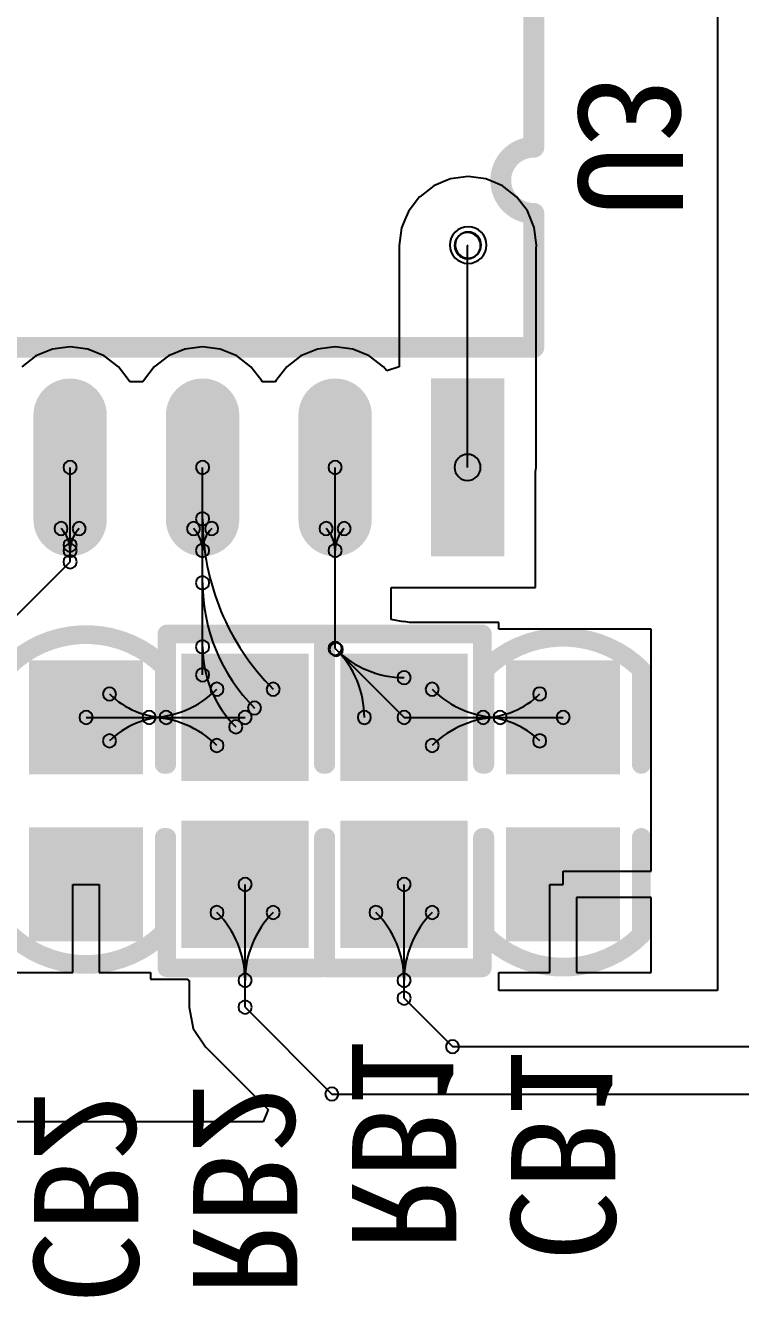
# Model space of a CAD drawing. Header units: inches. Extents: x 32166 to 66782, y 2386 to 7162.
# Drawn here: x 32696.3 to 32727.1, y 2924.6 to 2979.4 of the extents above; entities that cross this region are included whole.
import ezdxf

# ---------------------------------------------------------------- set-up
doc = ezdxf.new("R2010")
doc.units = ezdxf.units.IN
doc.header["$LTSCALE"] = 0.64311
doc.header["$MEASUREMENT"] = 0
for name, color, linetype in [('BOTTOMLAYER', 5, 'CONTINUOUS'), ('BOTTOMOVERLAY', 54, 'CONTINUOUS'), ('BOTTOMPASTE', 16, 'CONTINUOUS'), ('BOTTOMSOLDER', 6, 'CONTINUOUS'), ('MULTILAYER', 9, 'CONTINUOUS')]:
    doc.layers.add(name, color=color, linetype=linetype)
doc.styles.get("Standard").update_dxf_attribs({"font": 'txt', "width": 0.8})

msp = doc.modelspace()

# ---------------------------------------------------------------- linework, layer by layer
at = {"layer": 'BOTTOMLAYER'}
for p, q in [((32726.148, 3027.719), (32726.148, 2954.189)), ((32714.421, 2972.703), (32713.918, 2972.494)), ((32714.629, 2972.789), (32714.421, 2972.703)), ((32715.393, 2972.89), (32714.629, 2972.789)), ((32716.156, 2972.789), (32715.393, 2972.89)), ((32716.573, 2972.616), (32716.156, 2972.789)), ((32713.918, 2972.494), (32713.307, 2972.025)), ((32716.868, 2972.494), (32716.573, 2972.616)), ((32717.479, 2972.025), (32716.868, 2972.494)), ((32713.284, 2972.003), (32712.815, 2971.392)), ((32713.307, 2972.025), (32713.284, 2972.003)), ((32717.948, 2971.414), (32717.479, 2972.025)), ((32712.706, 2971.129), (32712.521, 2970.68)), ((32712.815, 2971.392), (32712.706, 2971.129)), ((32718.07, 2971.12), (32717.948, 2971.414)), ((32718.242, 2970.703), (32718.07, 2971.12)), ((32712.521, 2970.68), (32712.42, 2969.917)), ((32718.343, 2969.939), (32718.242, 2970.703)), ((32715.37, 2969.917), (32715.393, 2969.939)), ((32718.321, 2969.769), (32718.343, 2969.939)), ((32712.42, 2969.917), (32712.42, 2964.695)), ((32715.37, 2960.354), (32715.37, 2969.917)), ((32718.321, 2960.354), (32718.321, 2969.769)), ((32698.225, 2965.555), (32697.462, 2965.454)), ((32698.989, 2965.454), (32698.225, 2965.555)), ((32703.94, 2965.555), (32703.177, 2965.454)), ((32704.704, 2965.454), (32703.94, 2965.555)), ((32709.655, 2965.555), (32708.892, 2965.454)), ((32710.419, 2965.454), (32709.655, 2965.555)), ((32696.75, 2965.159), (32696.139, 2964.69)), ((32697.462, 2965.454), (32696.75, 2965.159)), ((32699.7, 2965.159), (32698.989, 2965.454)), ((32700.311, 2964.69), (32699.7, 2965.159)), ((32702.465, 2965.159), (32701.854, 2964.69)), ((32703.177, 2965.454), (32702.465, 2965.159)), ((32705.415, 2965.159), (32704.704, 2965.454)), ((32706.026, 2964.69), (32705.415, 2965.159)), ((32708.18, 2965.159), (32707.569, 2964.69)), ((32708.892, 2965.454), (32708.18, 2965.159)), ((32711.13, 2965.159), (32710.419, 2965.454)), ((32711.741, 2964.69), (32711.13, 2965.159)), ((32700.78, 2964.079), (32700.311, 2964.69)), ((32701.854, 2964.69), (32701.385, 2964.079)), ((32706.495, 2964.079), (32706.026, 2964.69)), ((32707.569, 2964.69), (32707.1, 2964.079)), ((32711.879, 2964.511), (32711.741, 2964.69)), ((32712.42, 2964.695), (32711.879, 2964.511)), ((32700.797, 2964.039), (32700.78, 2964.079)), ((32701.369, 2964.039), (32700.797, 2964.039)), ((32701.385, 2964.079), (32701.369, 2964.039)), ((32706.512, 2964.039), (32706.495, 2964.079)), ((32707.084, 2964.039), (32706.512, 2964.039)), ((32707.1, 2964.079), (32707.084, 2964.039)), ((32698.225, 2957.002), (32698.225, 2960.354)), ((32698.225, 2956.282), (32698.225, 2960.354)), ((32703.94, 2951.406), (32703.94, 2960.354)), ((32709.655, 2952.549), (32709.655, 2960.354)), ((32718.295, 2960.163), (32718.321, 2960.354)), ((32718.295, 2955.179), (32718.295, 2960.163)), ((32692.057, 2950.113), (32698.225, 2956.282)), ((32712.073, 2953.794), (32712.073, 2955.179)), ((32712.073, 2955.179), (32712.445, 2955.179)), ((32712.445, 2955.179), (32712.445, 2955.179)), ((32712.445, 2955.179), (32718.295, 2955.179)), ((32726.148, 2954.189), (32726.148, 2937.797)), ((32712.608, 2953.688), (32712.073, 2953.794)), ((32712.631, 2953.706), (32712.608, 2953.688)), ((32712.864, 2953.66), (32712.631, 2953.706)), ((32712.631, 2953.706), (32712.631, 2953.706)), ((32716.717, 2953.66), (32712.864, 2953.66)), ((32716.717, 2953.374), (32716.717, 2953.66)), ((32723.289, 2953.374), (32716.717, 2953.374)), ((32723.289, 2945.774), (32723.289, 2953.374)), ((32709.655, 2952.549), (32712.631, 2949.574)), ((32698.915, 2949.574), (32705.773, 2949.574)), ((32712.631, 2949.574), (32719.489, 2949.574)), ((32723.289, 2942.945), (32723.289, 2945.774)), ((32719.487, 2942.375), (32719.487, 2942.945)), ((32719.487, 2942.945), (32723.289, 2942.945)), ((32698.343, 2938.574), (32698.343, 2942.375)), ((32698.343, 2942.375), (32699.486, 2942.375)), ((32699.486, 2942.375), (32699.486, 2938.574)), ((32705.773, 2937.08), (32705.773, 2942.374)), ((32712.631, 2937.467), (32712.631, 2942.374)), ((32718.917, 2938.574), (32718.917, 2942.375)), ((32718.917, 2942.375), (32719.487, 2942.375)), ((32723.289, 2941.802), (32720.06, 2941.802)), ((32720.06, 2941.802), (32720.06, 2938.574)), ((32723.289, 2938.574), (32723.289, 2941.802)), ((32692.628, 2938.574), (32698.343, 2938.574)), ((32699.486, 2938.574), (32701.687, 2938.574)), ((32701.687, 2938.574), (32701.687, 2938.288)), ((32701.687, 2938.288), (32703.298, 2938.288)), ((32703.298, 2938.288), (32703.345, 2938.235)), ((32703.345, 2938.235), (32703.345, 2938.235)), ((32703.345, 2938.235), (32703.355, 2938.235)), ((32703.355, 2938.235), (32703.355, 2937.08)), ((32716.717, 2938.288), (32716.717, 2938.574)), ((32716.717, 2938.574), (32718.917, 2938.574)), ((32716.717, 2937.797), (32716.717, 2938.288)), ((32716.717, 2938.288), (32716.717, 2938.288)), ((32720.06, 2938.574), (32723.289, 2938.574)), ((32726.148, 2937.797), (32716.717, 2937.797)), ((32703.355, 2937.08), (32703.539, 2936.154)), ((32705.773, 2937.08), (32709.516, 2933.336)), ((32712.631, 2937.467), (32714.718, 2935.379)), ((32703.539, 2936.154), (32704.063, 2935.37)), ((32704.063, 2935.37), (32706.765, 2932.667)), ((32714.718, 2935.379), (32732.178, 2935.379)), ((32709.516, 2933.336), (32733.024, 2933.336)), ((32706.765, 2932.667), (32706.547, 2932.139)), ((32706.547, 2932.139), (32668.677, 2932.139))]:
    msp.add_line(p, q, dxfattribs=at)
at = {"layer": 'BOTTOMLAYER', "const_width": 2.25}
for points in [[(32698.225, 2962.604), (32698.225, 2958.104)], [(32703.94, 2962.604), (32703.94, 2958.104)], [(32709.655, 2962.604), (32709.655, 2958.104)]]:
    msp.add_lwpolyline(points, dxfattribs=at)
at = {"layer": 'BOTTOMLAYER', "const_width": 1.125}
for points in [[(32698.225, 2962.042, 1), (32698.225, 2963.167, 1)], [(32703.94, 2962.042, 1), (32703.94, 2963.167, 1)], [(32709.655, 2962.042, 1), (32709.655, 2963.167, 1)], [(32698.225, 2957.542, 1), (32698.225, 2958.667, 1)], [(32703.94, 2957.542, 1), (32703.94, 2958.667, 1)], [(32709.655, 2957.542, 1), (32709.655, 2958.667, 1)]]:
    msp.add_lwpolyline(points, format="xyb", close=True, dxfattribs=at)
at = {"layer": 'BOTTOMLAYER'}
for centre, radius, start, end in [((32715.37, 2969.917), 0.562, 0, 180), ((32715.37, 2969.917), 0.562, 0, 180), ((32715.393, 2969.939), 0.562, 0, 180), ((32715.393, 2969.939), 0.562, 0, 180), ((32715.393, 2969.939), 0.562, 180, 0), ((32715.393, 2969.939), 0.562, 180, 0), ((32715.37, 2969.917), 0.562, 180, 0), ((32715.37, 2969.917), 0.562, 180, 0), ((32698.225, 2960.354), 0.286, 0, 180), ((32698.225, 2960.354), 0.286, 0, 180), ((32703.94, 2960.354), 0.286, 0, 180), ((32709.655, 2960.354), 0.286, 0, 180), ((32715.37, 2960.354), 0.562, 0, 180), ((32698.225, 2960.354), 0.286, 180, 0), ((32698.225, 2960.354), 0.286, 180, 0), ((32703.94, 2960.354), 0.286, 180, 0), ((32709.655, 2960.354), 0.286, 180, 0), ((32715.37, 2960.354), 0.562, 180, 0), ((32703.94, 2958.137), 0.286, 0, 180), ((32703.94, 2958.137), 0.286, 0, 180), ((32703.94, 2958.137), 0.286, 0, 180), ((32697.834, 2957.713), 0.286, 0, 180), ((32697.834, 2957.713), 0.286, 0, 180), ((32697.834, 2957.713), 0.286, 0, 180), ((32698.617, 2957.713), 0.286, 0, 180), ((32698.617, 2957.713), 0.286, 0, 180), ((32698.617, 2957.713), 0.286, 0, 180), ((32703.549, 2957.713), 0.286, 0, 180), ((32703.549, 2957.713), 0.286, 0, 180), ((32703.549, 2957.713), 0.286, 0, 180), ((32703.94, 2958.137), 0.286, 180, 0), ((32703.94, 2958.137), 0.286, 180, 0), ((32703.94, 2958.137), 0.286, 180, 0), ((32714.335, 2958.137), 10.395, 180, 225), ((32714.335, 2958.137), 10.395, 180, 225), ((32714.335, 2958.137), 10.395, 180, 225), ((32704.332, 2957.713), 0.286, 0, 180), ((32704.332, 2957.713), 0.286, 0, 180), ((32704.332, 2957.713), 0.286, 0, 180), ((32709.264, 2957.713), 0.286, 0, 180), ((32709.264, 2957.713), 0.286, 0, 180), ((32709.264, 2957.713), 0.286, 0, 180), ((32710.047, 2957.713), 0.286, 0, 180), ((32710.047, 2957.713), 0.286, 0, 180), ((32710.047, 2957.713), 0.286, 0, 180), ((32697.834, 2957.713), 0.286, 180, 0), ((32697.834, 2957.713), 0.286, 180, 0), ((32697.834, 2957.713), 0.286, 180, 0), ((32696.889, 2956.768), 1.336, 0.0004, 45.0004), ((32696.889, 2956.768), 1.336, 0.0004, 45.0004), ((32696.889, 2956.768), 1.336, 0.0004, 45.0004), ((32699.562, 2956.768), 1.336, 134.9996, 179.9996), ((32699.562, 2956.768), 1.336, 134.9996, 179.9996), ((32699.562, 2956.768), 1.336, 134.9996, 179.9996), ((32698.617, 2957.713), 0.286, 180, 0), ((32698.617, 2957.713), 0.286, 180, 0), ((32698.617, 2957.713), 0.286, 180, 0), ((32703.549, 2957.713), 0.286, 180, 0), ((32703.549, 2957.713), 0.286, 180, 0), ((32703.549, 2957.713), 0.286, 180, 0), ((32702.604, 2956.768), 1.336, 0.0004, 45.0004), ((32702.604, 2956.768), 1.336, 0.0004, 45.0004), ((32702.604, 2956.768), 1.336, 0.0004, 45.0004), ((32705.277, 2956.768), 1.336, 134.9996, 179.9996), ((32705.277, 2956.768), 1.336, 134.9996, 179.9996), ((32705.277, 2956.768), 1.336, 134.9996, 179.9996), ((32704.332, 2957.713), 0.286, 180, 0), ((32704.332, 2957.713), 0.286, 180, 0), ((32704.332, 2957.713), 0.286, 180, 0), ((32709.264, 2957.713), 0.286, 180, 0), ((32709.264, 2957.713), 0.286, 180, 0), ((32709.264, 2957.713), 0.286, 180, 0), ((32708.319, 2956.768), 1.336, 0.0004, 45.0004), ((32708.319, 2956.768), 1.336, 0.0004, 45.0004), ((32708.319, 2956.768), 1.336, 0.0004, 45.0004), ((32710.992, 2956.768), 1.336, 134.9996, 179.9996), ((32710.992, 2956.768), 1.336, 134.9996, 179.9996), ((32710.992, 2956.768), 1.336, 134.9996, 179.9996), ((32710.047, 2957.713), 0.286, 180, 0), ((32710.047, 2957.713), 0.286, 180, 0), ((32710.047, 2957.713), 0.286, 180, 0), ((32698.225, 2957.002), 0.286, 0, 180), ((32698.225, 2956.768), 0.286, 0, 180), ((32698.225, 2956.768), 0.286, 0, 180), ((32698.225, 2956.768), 0.286, 0, 180), ((32698.225, 2956.768), 0.286, 0, 180), ((32698.225, 2956.768), 0.286, 0, 180), ((32698.225, 2956.768), 0.286, 0, 180), ((32698.225, 2957.002), 0.286, 180, 0), ((32698.225, 2956.768), 0.286, 180, 0), ((32698.225, 2956.768), 0.286, 180, 0), ((32698.225, 2956.768), 0.286, 180, 0), ((32698.225, 2956.768), 0.286, 180, 0), ((32698.225, 2956.768), 0.286, 180, 0), ((32698.225, 2956.768), 0.286, 180, 0), ((32703.94, 2956.768), 0.286, 0, 180), ((32703.94, 2956.768), 0.286, 0, 180), ((32703.94, 2956.768), 0.286, 0, 180), ((32703.94, 2956.768), 0.286, 0, 180), ((32703.94, 2956.768), 0.286, 0, 180), ((32703.94, 2956.768), 0.286, 0, 180), ((32703.94, 2956.768), 0.286, 180, 0), ((32703.94, 2956.768), 0.286, 180, 0), ((32703.94, 2956.768), 0.286, 180, 0), ((32703.94, 2956.768), 0.286, 180, 0), ((32703.94, 2956.768), 0.286, 180, 0), ((32703.94, 2956.768), 0.286, 180, 0), ((32709.655, 2956.768), 0.286, 0, 180), ((32709.655, 2956.768), 0.286, 0, 180), ((32709.655, 2956.768), 0.286, 0, 180), ((32709.655, 2956.768), 0.286, 0, 180), ((32709.655, 2956.768), 0.286, 0, 180), ((32709.655, 2956.768), 0.286, 0, 180), ((32709.655, 2956.768), 0.286, 180, 0), ((32709.655, 2956.768), 0.286, 180, 0), ((32709.655, 2956.768), 0.286, 180, 0), ((32709.655, 2956.768), 0.286, 180, 0), ((32709.655, 2956.768), 0.286, 180, 0), ((32709.655, 2956.768), 0.286, 180, 0), ((32698.225, 2956.282), 0.286, 0, 180), ((32698.225, 2956.282), 0.286, 0, 180), ((32698.225, 2956.282), 0.286, 180, 0), ((32698.225, 2956.282), 0.286, 180, 0), ((32703.94, 2955.377), 0.286, 0, 180), ((32703.94, 2955.377), 0.286, 0, 180), ((32703.94, 2955.377), 0.286, 0, 180), ((32703.94, 2955.377), 0.286, 180, 0), ((32703.94, 2955.377), 0.286, 180, 0), ((32703.94, 2955.377), 0.286, 180, 0), ((32711.576, 2955.377), 7.635, 180, 225), ((32711.576, 2955.377), 7.635, 180, 225), ((32711.576, 2955.377), 7.635, 180, 225), ((32703.94, 2952.618), 0.286, 0, 180), ((32703.94, 2952.618), 0.286, 0, 180), ((32703.94, 2952.618), 0.286, 0, 180), ((32703.94, 2952.618), 0.286, 180, 0), ((32703.94, 2952.618), 0.286, 180, 0), ((32703.94, 2952.618), 0.286, 180, 0), ((32708.816, 2952.618), 4.876, 180.0001, 225.0001), ((32708.816, 2952.618), 4.876, 180.0001, 225.0001), ((32708.816, 2952.618), 4.876, 180.0001, 225.0001), ((32709.655, 2952.549), 0.286, 0, 180), ((32709.655, 2952.549), 0.286, 0, 180), ((32709.655, 2952.549), 0.286, 180, 0), ((32709.655, 2952.549), 0.286, 180, 0), ((32709.704, 2952.501), 0.286, 0, 180), ((32709.704, 2952.501), 0.286, 0, 180), ((32709.704, 2952.501), 0.286, 0, 180), ((32709.704, 2952.501), 0.286, 0, 180), ((32709.704, 2952.501), 0.286, 0, 180), ((32709.704, 2952.501), 0.286, 0, 180), ((32709.704, 2952.501), 0.286, 180, 0), ((32709.704, 2952.501), 0.286, 180, 0), ((32709.704, 2952.501), 0.286, 180, 0), ((32709.704, 2952.501), 0.286, 180, 0), ((32709.704, 2952.501), 0.286, 180, 0), ((32709.704, 2952.501), 0.286, 180, 0), ((32706.777, 2949.574), 4.139, 360, 45), ((32712.631, 2955.428), 4.139, 225, 270), ((32712.631, 2955.428), 4.139, 225, 270), ((32706.777, 2949.574), 4.139, 360, 45), ((32712.631, 2955.428), 4.139, 225, 270), ((32706.777, 2949.574), 4.139, 360, 45), ((32703.94, 2951.406), 0.286, 0, 180), ((32703.94, 2951.406), 0.286, 180, 0), ((32712.631, 2951.288), 0.286, 0, 180), ((32712.631, 2951.288), 0.286, 0, 180), ((32712.631, 2951.288), 0.286, 0, 180), ((32712.631, 2951.288), 0.286, 180, 0), ((32712.631, 2951.288), 0.286, 180, 0), ((32712.631, 2951.288), 0.286, 180, 0), ((32699.925, 2950.584), 0.286, 0, 180), ((32699.925, 2950.584), 0.286, 0, 180), ((32699.925, 2950.584), 0.286, 0, 180), ((32701.633, 2953.713), 4.139, 270, 315), ((32701.633, 2953.713), 4.139, 270, 315), ((32701.633, 2953.713), 4.139, 270, 315), ((32704.56, 2950.786), 0.286, 0, 180), ((32704.56, 2950.786), 0.286, 0, 180), ((32704.56, 2950.786), 0.286, 0, 180), ((32704.56, 2950.786), 0.286, 180, 0), ((32704.56, 2950.786), 0.286, 180, 0), ((32704.56, 2950.786), 0.286, 180, 0), ((32706.985, 2950.786), 0.286, 0, 180), ((32706.985, 2950.786), 0.286, 0, 180), ((32706.985, 2950.786), 0.286, 0, 180), ((32706.985, 2950.786), 0.286, 180, 0), ((32706.985, 2950.786), 0.286, 180, 0), ((32706.985, 2950.786), 0.286, 180, 0), ((32713.843, 2950.786), 0.286, 0, 180), ((32713.843, 2950.786), 0.286, 0, 180), ((32713.843, 2950.786), 0.286, 0, 180), ((32713.843, 2950.786), 0.286, 180, 0), ((32713.843, 2950.786), 0.286, 180, 0), ((32713.843, 2950.786), 0.286, 180, 0), ((32716.77, 2953.713), 4.139, 225, 270), ((32716.77, 2953.713), 4.139, 225, 270), ((32716.77, 2953.713), 4.139, 225, 270), ((32718.478, 2950.584), 0.286, 0, 180), ((32718.478, 2950.584), 0.286, 0, 180), ((32718.478, 2950.584), 0.286, 0, 180), ((32699.925, 2950.584), 0.286, 180, 0), ((32699.925, 2950.584), 0.286, 180, 0), ((32699.925, 2950.584), 0.286, 180, 0), ((32702.364, 2953.023), 3.449, 225.0001, 270.0001), ((32702.364, 2953.023), 3.449, 225.0001, 270.0001), ((32702.364, 2953.023), 3.449, 225.0001, 270.0001), ((32706.177, 2949.978), 0.286, 0, 180), ((32706.177, 2949.978), 0.286, 0, 180), ((32706.177, 2949.978), 0.286, 0, 180), ((32716.039, 2953.023), 3.449, 269.9999, 314.9999), ((32716.039, 2953.023), 3.449, 269.9999, 314.9999), ((32716.039, 2953.023), 3.449, 269.9999, 314.9999), ((32718.478, 2950.584), 0.286, 180, 0), ((32718.478, 2950.584), 0.286, 180, 0), ((32718.478, 2950.584), 0.286, 180, 0), ((32698.915, 2949.574), 0.286, 0, 180), ((32701.633, 2949.574), 0.286, 0, 180), ((32701.633, 2949.574), 0.286, 0, 180), ((32701.633, 2949.574), 0.286, 0, 180), ((32701.633, 2949.574), 0.286, 0, 180), ((32701.633, 2949.574), 0.286, 0, 180), ((32701.633, 2949.574), 0.286, 0, 180), ((32702.364, 2949.574), 0.286, 0, 180), ((32702.364, 2949.574), 0.286, 0, 180), ((32702.364, 2949.574), 0.286, 0, 180), ((32702.364, 2949.574), 0.286, 0, 180), ((32702.364, 2949.574), 0.286, 0, 180), ((32702.364, 2949.574), 0.286, 0, 180), ((32705.773, 2949.574), 0.286, 0, 180), ((32706.177, 2949.978), 0.286, 180, 0), ((32706.177, 2949.978), 0.286, 180, 0), ((32706.177, 2949.978), 0.286, 180, 0), ((32710.916, 2949.574), 0.286, 0, 180), ((32710.916, 2949.574), 0.286, 0, 180), ((32710.916, 2949.574), 0.286, 0, 180), ((32712.631, 2949.574), 0.286, 0, 180), ((32712.631, 2949.574), 0.286, 0, 180), ((32716.039, 2949.574), 0.286, 0, 180), ((32716.039, 2949.574), 0.286, 0, 180), ((32716.039, 2949.574), 0.286, 0, 180), ((32716.039, 2949.574), 0.286, 0, 180), ((32716.039, 2949.574), 0.286, 0, 180), ((32716.039, 2949.574), 0.286, 0, 180), ((32716.77, 2949.574), 0.286, 0, 180), ((32716.77, 2949.574), 0.286, 0, 180), ((32716.77, 2949.574), 0.286, 0, 180), ((32716.77, 2949.574), 0.286, 0, 180), ((32716.77, 2949.574), 0.286, 0, 180), ((32716.77, 2949.574), 0.286, 0, 180), ((32719.489, 2949.574), 0.286, 0, 180), ((32698.915, 2949.574), 0.286, 180, 0), ((32702.364, 2946.125), 3.449, 89.9999, 134.9999), ((32702.364, 2946.125), 3.449, 89.9999, 134.9999), ((32702.364, 2946.125), 3.449, 89.9999, 134.9999), ((32701.633, 2949.574), 0.286, 180, 0), ((32701.633, 2949.574), 0.286, 180, 0), ((32701.633, 2949.574), 0.286, 180, 0), ((32701.633, 2949.574), 0.286, 180, 0), ((32701.633, 2949.574), 0.286, 180, 0), ((32701.633, 2949.574), 0.286, 180, 0), ((32701.633, 2945.435), 4.139, 45, 90), ((32701.633, 2945.435), 4.139, 45, 90), ((32701.633, 2945.435), 4.139, 45, 90), ((32702.364, 2949.574), 0.286, 180, 0), ((32702.364, 2949.574), 0.286, 180, 0), ((32702.364, 2949.574), 0.286, 180, 0), ((32702.364, 2949.574), 0.286, 180, 0), ((32702.364, 2949.574), 0.286, 180, 0), ((32702.364, 2949.574), 0.286, 180, 0), ((32705.368, 2949.17), 0.286, 0, 180), ((32705.368, 2949.17), 0.286, 0, 180), ((32705.368, 2949.17), 0.286, 0, 180), ((32705.368, 2949.17), 0.286, 180, 0), ((32705.368, 2949.17), 0.286, 180, 0), ((32705.368, 2949.17), 0.286, 180, 0), ((32705.773, 2949.574), 0.286, 180, 0), ((32710.916, 2949.574), 0.286, 180, 0), ((32710.916, 2949.574), 0.286, 180, 0), ((32710.916, 2949.574), 0.286, 180, 0), ((32712.631, 2949.574), 0.286, 180, 0), ((32712.631, 2949.574), 0.286, 180, 0), ((32716.77, 2945.435), 4.139, 90, 135), ((32716.77, 2945.435), 4.139, 90, 135), ((32716.77, 2945.435), 4.139, 90, 135), ((32716.039, 2949.574), 0.286, 180, 0), ((32716.039, 2949.574), 0.286, 180, 0), ((32716.039, 2949.574), 0.286, 180, 0), ((32716.039, 2949.574), 0.286, 180, 0), ((32716.039, 2949.574), 0.286, 180, 0), ((32716.039, 2949.574), 0.286, 180, 0), ((32716.039, 2946.125), 3.449, 45.0001, 90.0001), ((32716.039, 2946.125), 3.449, 45.0001, 90.0001), ((32716.039, 2946.125), 3.449, 45.0001, 90.0001), ((32716.77, 2949.574), 0.286, 180, 0), ((32716.77, 2949.574), 0.286, 180, 0), ((32716.77, 2949.574), 0.286, 180, 0), ((32716.77, 2949.574), 0.286, 180, 0), ((32716.77, 2949.574), 0.286, 180, 0), ((32716.77, 2949.574), 0.286, 180, 0), ((32719.489, 2949.574), 0.286, 180, 0), ((32699.925, 2948.564), 0.286, 0, 180), ((32699.925, 2948.564), 0.286, 0, 180), ((32699.925, 2948.564), 0.286, 0, 180), ((32699.925, 2948.564), 0.286, 180, 0), ((32699.925, 2948.564), 0.286, 180, 0), ((32699.925, 2948.564), 0.286, 180, 0), ((32704.56, 2948.362), 0.286, 0, 180), ((32704.56, 2948.362), 0.286, 0, 180), ((32704.56, 2948.362), 0.286, 0, 180), ((32713.843, 2948.362), 0.286, 0, 180), ((32713.843, 2948.362), 0.286, 0, 180), ((32713.843, 2948.362), 0.286, 0, 180), ((32718.478, 2948.564), 0.286, 0, 180), ((32718.478, 2948.564), 0.286, 0, 180), ((32718.478, 2948.564), 0.286, 0, 180), ((32718.478, 2948.564), 0.286, 180, 0), ((32718.478, 2948.564), 0.286, 180, 0), ((32718.478, 2948.564), 0.286, 180, 0), ((32704.56, 2948.362), 0.286, 180, 0), ((32704.56, 2948.362), 0.286, 180, 0), ((32704.56, 2948.362), 0.286, 180, 0), ((32713.843, 2948.362), 0.286, 180, 0), ((32713.843, 2948.362), 0.286, 180, 0), ((32713.843, 2948.362), 0.286, 180, 0), ((32705.773, 2942.374), 0.286, 0, 180), ((32712.631, 2942.374), 0.286, 0, 180), ((32705.773, 2942.374), 0.286, 180, 0), ((32712.631, 2942.374), 0.286, 180, 0), ((32704.56, 2941.162), 0.286, 0, 180), ((32704.56, 2941.162), 0.286, 0, 180), ((32704.56, 2941.162), 0.286, 0, 180), ((32706.985, 2941.162), 0.286, 0, 180), ((32706.985, 2941.162), 0.286, 0, 180), ((32706.985, 2941.162), 0.286, 0, 180), ((32711.418, 2941.162), 0.286, 0, 180), ((32711.418, 2941.162), 0.286, 0, 180), ((32711.418, 2941.162), 0.286, 0, 180), ((32713.843, 2941.162), 0.286, 0, 180), ((32713.843, 2941.162), 0.286, 0, 180), ((32713.843, 2941.162), 0.286, 0, 180), ((32704.56, 2941.162), 0.286, 180, 0), ((32704.56, 2941.162), 0.286, 180, 0), ((32704.56, 2941.162), 0.286, 180, 0), ((32701.633, 2938.235), 4.139, 360, 45), ((32701.633, 2938.235), 4.139, 360, 45), ((32701.633, 2938.235), 4.139, 360, 45), ((32709.912, 2938.235), 4.139, 135, 180), ((32709.912, 2938.235), 4.139, 135, 180), ((32709.912, 2938.235), 4.139, 135, 180), ((32706.985, 2941.162), 0.286, 180, 0), ((32706.985, 2941.162), 0.286, 180, 0), ((32706.985, 2941.162), 0.286, 180, 0), ((32711.418, 2941.162), 0.286, 180, 0), ((32711.418, 2941.162), 0.286, 180, 0), ((32711.418, 2941.162), 0.286, 180, 0), ((32708.491, 2938.235), 4.139, 360, 45), ((32708.491, 2938.235), 4.139, 360, 45), ((32708.491, 2938.235), 4.139, 360, 45), ((32716.77, 2938.235), 4.139, 135, 180), ((32716.77, 2938.235), 4.139, 135, 180), ((32716.77, 2938.235), 4.139, 135, 180), ((32713.843, 2941.162), 0.286, 180, 0), ((32713.843, 2941.162), 0.286, 180, 0), ((32713.843, 2941.162), 0.286, 180, 0), ((32705.773, 2938.235), 0.286, 0, 180), ((32705.773, 2938.235), 0.286, 0, 180), ((32705.773, 2938.235), 0.286, 0, 180), ((32705.773, 2938.235), 0.286, 0, 180), ((32705.773, 2938.235), 0.286, 0, 180), ((32705.773, 2938.235), 0.286, 0, 180), ((32705.773, 2938.235), 0.286, 180, 0), ((32705.773, 2938.235), 0.286, 180, 0), ((32705.773, 2938.235), 0.286, 180, 0), ((32705.773, 2938.235), 0.286, 180, 0), ((32705.773, 2938.235), 0.286, 180, 0), ((32705.773, 2938.235), 0.286, 180, 0), ((32712.631, 2938.235), 0.286, 0, 180), ((32712.631, 2938.235), 0.286, 0, 180), ((32712.631, 2938.235), 0.286, 0, 180), ((32712.631, 2938.235), 0.286, 0, 180), ((32712.631, 2938.235), 0.286, 0, 180), ((32712.631, 2938.235), 0.286, 0, 180), ((32712.631, 2938.235), 0.286, 180, 0), ((32712.631, 2938.235), 0.286, 180, 0), ((32712.631, 2938.235), 0.286, 180, 0), ((32712.631, 2938.235), 0.286, 180, 0), ((32712.631, 2938.235), 0.286, 180, 0), ((32712.631, 2938.235), 0.286, 180, 0), ((32712.631, 2937.467), 0.286, 0, 180), ((32712.631, 2937.467), 0.286, 0, 180), ((32705.773, 2937.08), 0.286, 0, 180), ((32705.773, 2937.08), 0.286, 0, 180), ((32705.773, 2937.08), 0.286, 180, 0), ((32705.773, 2937.08), 0.286, 180, 0), ((32712.631, 2937.467), 0.286, 180, 0), ((32712.631, 2937.467), 0.286, 180, 0), ((32714.718, 2935.379), 0.286, 0, 180), ((32714.718, 2935.379), 0.286, 0, 180), ((32714.718, 2935.379), 0.286, 180, 0), ((32714.718, 2935.379), 0.286, 180, 0), ((32709.516, 2933.336), 0.286, 0, 180), ((32709.516, 2933.336), 0.286, 0, 180), ((32709.516, 2933.336), 0.286, 180, 0), ((32709.516, 2933.336), 0.286, 180, 0)]:
    msp.add_arc(centre, radius, start, end, dxfattribs=at)
for points in [[(32716.495, 2956.979), (32716.495, 2963.729), (32714.245, 2956.979), (32714.245, 2963.729)], [(32708.059, 2947.288), (32708.059, 2951.86), (32703.487, 2947.288), (32703.487, 2951.86)], [(32714.917, 2947.288), (32714.917, 2951.86), (32710.345, 2947.288), (32710.345, 2951.86)], [(32700.915, 2947.574), (32700.915, 2951.574), (32696.914, 2947.574), (32696.914, 2951.574)], [(32717.488, 2951.574), (32717.488, 2947.574), (32721.489, 2951.574), (32721.489, 2947.574)], [(32700.915, 2940.374), (32700.915, 2944.374), (32696.914, 2940.374), (32696.914, 2944.374)], [(32708.059, 2940.088), (32708.059, 2944.66), (32703.487, 2940.088), (32703.487, 2944.66)], [(32714.917, 2940.088), (32714.917, 2944.66), (32710.345, 2940.088), (32710.345, 2944.66)], [(32717.488, 2944.374), (32717.488, 2940.374), (32721.489, 2944.374), (32721.489, 2940.374)]]:
    msp.add_solid(points, dxfattribs=at)
at = {"layer": 'BOTTOMOVERLAY'}
for points, const_width in [([(32718.228, 2974.158), (32718.228, 2979.929)], 0.9), ([(32718.228, 2965.529), (32718.228, 2971.301)], 0.9), ([(32672.508, 2965.529), (32718.228, 2965.529)], 0.9), ([(32702.398, 2953.174), (32709.148, 2953.174)], 0.8), ([(32702.398, 2947.549), (32702.398, 2953.174)], 0.8), ([(32709.148, 2947.549), (32709.148, 2953.174)], 0.8), ([(32709.256, 2953.174), (32716.006, 2953.174)], 0.8), ([(32709.256, 2947.549), (32709.256, 2953.174)], 0.8), ([(32716.006, 2947.549), (32716.006, 2953.174)], 0.8), ([(32702.29, 2951.746), (32702.29, 2947.549)], 0.81), ([(32716.114, 2947.549), (32716.114, 2951.632)], 0.81), ([(32722.864, 2947.549), (32722.864, 2951.632)], 0.81), ([(32702.29, 2944.399), (32702.29, 2940.316)], 0.81), ([(32702.398, 2938.774), (32702.398, 2944.399)], 0.8), ([(32709.148, 2938.774), (32709.148, 2944.399)], 0.8), ([(32709.256, 2938.774), (32709.256, 2944.399)], 0.8), ([(32716.006, 2938.774), (32716.006, 2944.399)], 0.8), ([(32716.114, 2940.202), (32716.114, 2944.399)], 0.81), ([(32722.864, 2940.202), (32722.864, 2944.399)], 0.81), ([(32702.398, 2938.774), (32709.148, 2938.774)], 0.8), ([(32709.256, 2938.774), (32716.006, 2938.774)], 0.8)]:
    msp.add_lwpolyline(points, dxfattribs=dict(at, const_width=const_width))
for points, const_width in [([(32718.228, 2971.301, -1), (32718.228, 2974.158)], 0.9), ([(32695.54, 2951.746, -0.414214), (32702.29, 2951.746)], 0.81), ([(32716.114, 2951.632, -0.414214), (32722.864, 2951.632)], 0.81), ([(32702.29, 2940.316, -0.414214), (32695.54, 2940.316)], 0.81), ([(32722.864, 2940.202, -0.414214), (32716.114, 2940.202)], 0.81)]:
    msp.add_lwpolyline(points, format="xyb", dxfattribs=dict(at, const_width=const_width))
for points, const_width in [([(32718.228, 2973.933, 1), (32718.228, 2974.383, 1)], 0.45), ([(32718.228, 2973.933, 1), (32718.228, 2974.383, 1)], 0.45), ([(32718.228, 2971.076, 1), (32718.228, 2971.526, 1)], 0.45), ([(32718.228, 2971.076, 1), (32718.228, 2971.526, 1)], 0.45), ([(32718.228, 2965.304, 1), (32718.228, 2965.754, 1)], 0.45), ([(32718.228, 2965.304, 1), (32718.228, 2965.754, 1)], 0.45), ([(32702.598, 2953.174, 1), (32702.198, 2953.174, 1)], 0.4), ([(32702.598, 2953.174, 1), (32702.198, 2953.174, 1)], 0.4), ([(32709.348, 2953.174, 1), (32708.948, 2953.174, 1)], 0.4), ([(32709.348, 2953.174, 1), (32708.948, 2953.174, 1)], 0.4), ([(32709.456, 2953.174, 1), (32709.056, 2953.174, 1)], 0.4), ([(32709.456, 2953.174, 1), (32709.056, 2953.174, 1)], 0.4), ([(32716.206, 2953.174, 1), (32715.806, 2953.174, 1)], 0.4), ([(32716.206, 2953.174, 1), (32715.806, 2953.174, 1)], 0.4), ([(32702.492, 2951.746, 1), (32702.087, 2951.746, 1)], 0.405), ([(32702.492, 2951.746, 1), (32702.087, 2951.746, 1)], 0.405), ([(32715.911, 2951.632, 1), (32716.316, 2951.632, 1)], 0.405), ([(32715.911, 2951.632, 1), (32716.316, 2951.632, 1)], 0.405), ([(32722.661, 2951.632, 1), (32723.066, 2951.632, 1)], 0.405), ([(32722.661, 2951.632, 1), (32723.066, 2951.632, 1)], 0.405), ([(32702.492, 2947.549, 1), (32702.087, 2947.549, 1)], 0.405), ([(32702.598, 2947.549, 1), (32702.198, 2947.549, 1)], 0.4), ([(32709.348, 2947.549, 1), (32708.948, 2947.549, 1)], 0.4), ([(32709.456, 2947.549, 1), (32709.056, 2947.549, 1)], 0.4), ([(32716.206, 2947.549, 1), (32715.806, 2947.549, 1)], 0.4), ([(32715.911, 2947.549, 1), (32716.316, 2947.549, 1)], 0.405), ([(32722.661, 2947.549, 1), (32723.066, 2947.549, 1)], 0.405), ([(32702.492, 2944.399, 1), (32702.087, 2944.399, 1)], 0.405), ([(32702.598, 2944.399, 1), (32702.198, 2944.399, 1)], 0.4), ([(32709.348, 2944.399, 1), (32708.948, 2944.399, 1)], 0.4), ([(32709.456, 2944.399, 1), (32709.056, 2944.399, 1)], 0.4), ([(32716.206, 2944.399, 1), (32715.806, 2944.399, 1)], 0.4), ([(32715.911, 2944.399, 1), (32716.316, 2944.399, 1)], 0.405), ([(32722.661, 2944.399, 1), (32723.066, 2944.399, 1)], 0.405), ([(32702.492, 2940.316, 1), (32702.087, 2940.316, 1)], 0.405), ([(32702.492, 2940.316, 1), (32702.087, 2940.316, 1)], 0.405), ([(32715.911, 2940.202, 1), (32716.316, 2940.202, 1)], 0.405), ([(32715.911, 2940.202, 1), (32716.316, 2940.202, 1)], 0.405), ([(32722.661, 2940.202, 1), (32723.066, 2940.202, 1)], 0.405), ([(32722.661, 2940.202, 1), (32723.066, 2940.202, 1)], 0.405), ([(32702.598, 2938.774, 1), (32702.198, 2938.774, 1)], 0.4), ([(32702.598, 2938.774, 1), (32702.198, 2938.774, 1)], 0.4), ([(32709.348, 2938.774, 1), (32708.948, 2938.774, 1)], 0.4), ([(32709.348, 2938.774, 1), (32708.948, 2938.774, 1)], 0.4), ([(32709.456, 2938.774, 1), (32709.056, 2938.774, 1)], 0.4), ([(32709.456, 2938.774, 1), (32709.056, 2938.774, 1)], 0.4), ([(32716.206, 2938.774, 1), (32715.806, 2938.774, 1)], 0.4), ([(32716.206, 2938.774, 1), (32715.806, 2938.774, 1)], 0.4)]:
    msp.add_lwpolyline(points, format="xyb", close=True, dxfattribs=dict(at, const_width=const_width))
at = {"layer": 'BOTTOMPASTE', "const_width": 2.25}
for points in [[(32698.225, 2962.604), (32698.225, 2958.104)], [(32703.94, 2962.604), (32703.94, 2958.104)], [(32709.655, 2962.604), (32709.655, 2958.104)]]:
    msp.add_lwpolyline(points, dxfattribs=at)
at = {"layer": 'BOTTOMPASTE', "const_width": 1.125}
for points in [[(32698.225, 2962.042, 1), (32698.225, 2963.167, 1)], [(32703.94, 2962.042, 1), (32703.94, 2963.167, 1)], [(32709.655, 2962.042, 1), (32709.655, 2963.167, 1)], [(32698.225, 2957.542, 1), (32698.225, 2958.667, 1)], [(32703.94, 2957.542, 1), (32703.94, 2958.667, 1)], [(32709.655, 2957.542, 1), (32709.655, 2958.667, 1)]]:
    msp.add_lwpolyline(points, format="xyb", close=True, dxfattribs=at)
at = {"layer": 'BOTTOMPASTE'}
for points in [[(32716.495, 2956.979), (32716.495, 2963.729), (32714.245, 2956.979), (32714.245, 2963.729)], [(32708.059, 2947.288), (32708.059, 2951.86), (32703.487, 2947.288), (32703.487, 2951.86)], [(32714.917, 2947.288), (32714.917, 2951.86), (32710.345, 2947.288), (32710.345, 2951.86)], [(32700.915, 2947.574), (32700.915, 2951.574), (32696.914, 2947.574), (32696.914, 2951.574)], [(32717.488, 2951.574), (32717.488, 2947.574), (32721.489, 2951.574), (32721.489, 2947.574)], [(32700.915, 2940.374), (32700.915, 2944.374), (32696.914, 2940.374), (32696.914, 2944.374)], [(32708.059, 2940.088), (32708.059, 2944.66), (32703.487, 2940.088), (32703.487, 2944.66)], [(32714.917, 2940.088), (32714.917, 2944.66), (32710.345, 2940.088), (32710.345, 2944.66)], [(32717.488, 2944.374), (32717.488, 2940.374), (32721.489, 2944.374), (32721.489, 2940.374)]]:
    msp.add_solid(points, dxfattribs=at)
at = {"layer": 'BOTTOMSOLDER', "const_width": 3.164}
for points in [[(32698.225, 2962.604), (32698.225, 2958.104)], [(32703.94, 2962.604), (32703.94, 2958.104)], [(32709.655, 2962.604), (32709.655, 2958.104)]]:
    msp.add_lwpolyline(points, dxfattribs=at)
at = {"layer": 'BOTTOMSOLDER', "const_width": 1.582}
for points in [[(32698.225, 2961.813, 1), (32698.225, 2963.395, 1)], [(32703.94, 2961.813, 1), (32703.94, 2963.395, 1)], [(32709.655, 2961.813, 1), (32709.655, 2963.395, 1)], [(32698.225, 2957.313, 1), (32698.225, 2958.895, 1)], [(32703.94, 2957.313, 1), (32703.94, 2958.895, 1)], [(32709.655, 2957.313, 1), (32709.655, 2958.895, 1)]]:
    msp.add_lwpolyline(points, format="xyb", close=True, dxfattribs=at)
at = {"layer": 'BOTTOMSOLDER'}
for start, end in [(0, 180), (180, 0)]:
    msp.add_arc((32715.393, 2969.939), 0.791, start, end, dxfattribs=at)
for points in [[(32716.952, 2956.522), (32716.952, 2964.186), (32713.788, 2956.522), (32713.788, 2964.186)], [(32701.372, 2947.116), (32701.372, 2952.031), (32696.457, 2947.116), (32696.457, 2952.031)], [(32708.516, 2946.831), (32708.516, 2952.317), (32703.029, 2946.831), (32703.029, 2952.317)], [(32715.374, 2946.831), (32715.374, 2952.317), (32709.887, 2946.831), (32709.887, 2952.317)], [(32717.031, 2952.031), (32717.031, 2947.116), (32721.946, 2952.031), (32721.946, 2947.116)], [(32701.372, 2939.916), (32701.372, 2944.831), (32696.457, 2939.916), (32696.457, 2944.831)], [(32708.516, 2939.631), (32708.516, 2945.117), (32703.029, 2939.631), (32703.029, 2945.117)], [(32715.374, 2939.631), (32715.374, 2945.117), (32709.887, 2939.631), (32709.887, 2945.117)], [(32717.031, 2944.831), (32717.031, 2939.916), (32721.946, 2944.831), (32721.946, 2939.916)]]:
    msp.add_solid(points, dxfattribs=at)
at = {"layer": 'MULTILAYER'}
for start, end in [(0, 180), (180, 0)]:
    msp.add_arc((32715.393, 2969.939), 0.562, start, end, dxfattribs=at)

# ---------------------------------------------------------------- texts
at = {"layer": 'BOTTOMOVERLAY', "text_generation_flag": 2}
for s, p in [('U3', (32720.163, 2971.154)), ('RB1', (32710.389, 2926.583)), ('CB1', (32717.247, 2926.125)), ('RB2', (32703.531, 2924.64)), ('CB2', (32696.673, 2924.297))]:
    msp.add_text(s, height=4.5, rotation=270, dxfattribs=at).set_placement(p)

doc.saveas('drawing.dxf')
